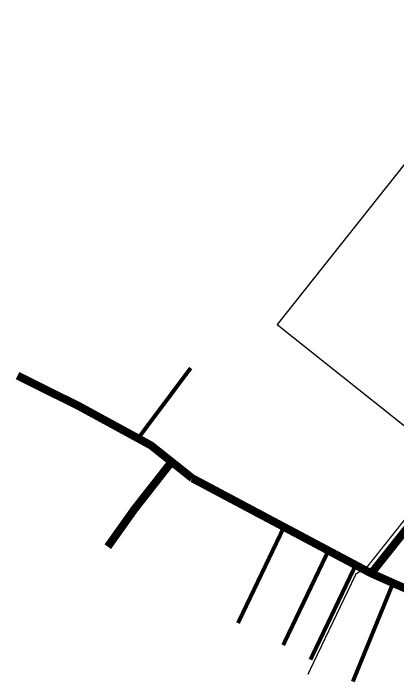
# Model space of a CAD drawing. Header units: metres. Extents: x -664657 to -643449, y -1076720 to -1062383.
# Drawn here: x -661366 to -661078, y -1067189 to -1066685 of the extents above; entities that cross this region are included whole.
import ezdxf

# ---------------------------------------------------------------- set-up
doc = ezdxf.new("R2010")
doc.units = ezdxf.units.M
doc.header["$LTSCALE"] = 0.1
doc.linetypes.add('DASHED', pattern=[19.05, 12.7, -6.35])
doc.linetypes.add('EVENDASH', pattern=[6.35, 3.175, -3.175])
doc.layers.add('AA_THER_DOPRAVA', color=142, linetype='Continuous')
doc.layers.add('FLOATING-WINDOWS', color=2, linetype='Continuous', plot=False)

msp = doc.modelspace()

# ---------------------------------------------------------------- linework, layer by layer
at = {"layer": 'AA_THER_DOPRAVA', "color": 136, "linetype": 'EVENDASH', "ltscale": 5}
for points, const_width in [([(-661232.069, -1067032.937), (-661262.914, -1067008.413), (-661316.669, -1066979.149), (-661362.875, -1066956.219)], 6), ([(-661233.223, -1066950.543), (-661272.594, -1067003.143)], 3), ([(-661098.141, -1067104.044), (-661011.132, -1066994.609), (-661007.688, -1066986.034)], 6), ([(-661295.265, -1067084.098), (-661275.382, -1067056.14), (-661247.519, -1067020.653)], 6), ([(-661232.069, -1067032.937), (-661098.141, -1067104.044), (-661005.506, -1067145.044), (-660926.294, -1067193.867)], 6), ([(-661197.846, -1067141.206), (-661163.42, -1067069.385)], 3), ([(-661164.045, -1067157.691), (-661130.177, -1067087.035)], 3), ([(-661143.64, -1067168.524), (-661109.773, -1067097.868)], 3), ([(-661111.905, -1067184.925), (-661081.803, -1067111.275)], 3)]:
    msp.add_lwpolyline(points, dxfattribs=dict(at, const_width=const_width))
at = {"layer": 'AA_THER_DOPRAVA', "color": 23, "linetype": 'DASHED', "ltscale": 0.5, "const_width": 1}
for points in [[(-661101.918, -1067100.109), (-661015.112, -1066990.928), (-661018.746, -1066984.867), (-661025.088, -1066979.511)], [(-661145.558, -1067179.608), (-661109.468, -1067104.314), (-661101.918, -1067100.109)]]:
    msp.add_lwpolyline(points, dxfattribs=at)
at = {"layer": 'FLOATING-WINDOWS', "linetype": 'ByBlock', "lineweight": -3}
msp.add_lwpolyline([(-661168.446, -1066917.967), (-660839.693, -1067179.351), (-660654.858, -1066946.875), (-660983.611, -1066685.492)], close=True, dxfattribs=at)

doc.saveas('drawing.dxf')
